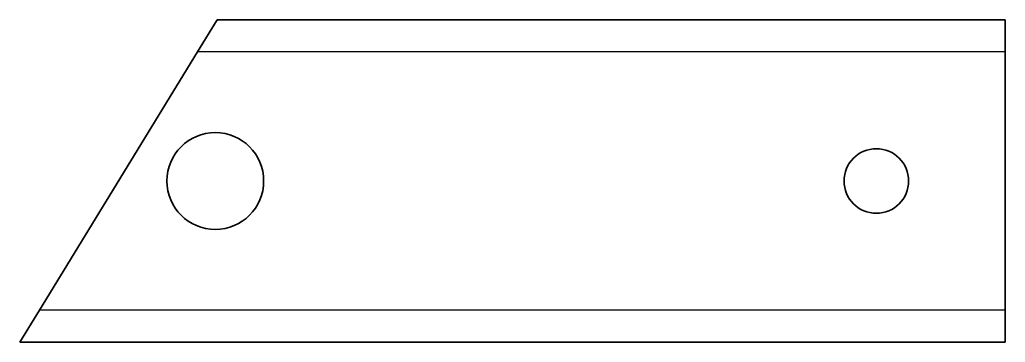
# Model space of a CAD drawing. Header units: inches. Extents: x 0 to 122, y 0 to 40.
import ezdxf

# ---------------------------------------------------------------- set-up
doc = ezdxf.new("R2010")
doc.units = ezdxf.units.IN
doc.header["$MEASUREMENT"] = 0
doc.layers.add('SIMUMAK Visible (ISO)', color=7, linetype='Continuous', lineweight=35)
doc.layers.add('SIMUMAK Visible Narrow (ISO)', color=7, linetype='Continuous', lineweight=25)

# ---------------------------------------------------------------- blocks, each defined once
blk = doc.blocks.new('Frame0001_Sheet_4_2727B 40x40x1.5mm')
at = {"layer": 'SIMUMAK Visible (ISO)'}
for p, q in [((-49.07, 16), (-46.62, 20)), ((51.13, 20), (-46.62, 20)), ((51.13, 20), (51.13, 16)), ((-49.07, 16), (-68.68, -16)), ((51.13, -16), (51.13, 16)), ((-71.13, -20), (-68.68, -16)), ((51.13, -16), (51.13, -20)), ((51.13, -20), (-71.13, -20))]:
    blk.add_line(p, q, dxfattribs=at)
for centre, radius in [((-46.87, 0), 6), ((35.13, 0), 4)]:
    blk.add_circle(centre, radius, dxfattribs=at)
at = {"layer": 'SIMUMAK Visible Narrow (ISO)'}
for p, q in [((51.13, 16), (-49.07, 16)), ((51.13, -16), (-68.68, -16))]:
    blk.add_line(p, q, dxfattribs=at)

msp = doc.modelspace()

# ---------------------------------------------------------------- block references
msp.add_blockref('Frame0001_Sheet_4_2727B 40x40x1.5mm', (71.13, 20))

doc.saveas('drawing.dxf')
